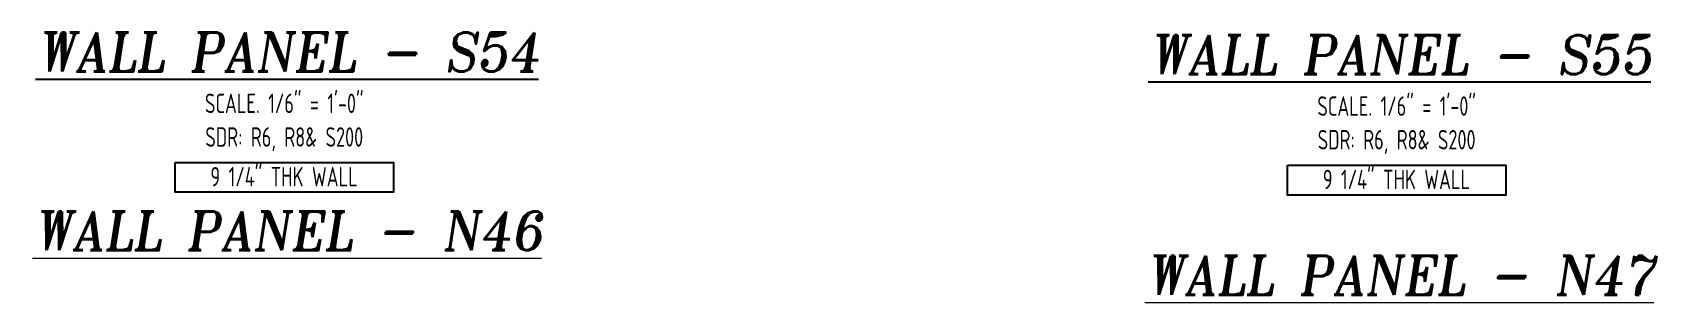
# Model space of a CAD drawing. Header units: inches. Extents: x -3675 to 38568, y -2433 to 4174.
# Drawn here: x 19463 to 20028, y 176 to 270 of the extents above; entities that cross this region are included whole.
import ezdxf
from ezdxf.enums import TextEntityAlignment as Align

# ---------------------------------------------------------------- set-up
doc = ezdxf.new("R2010")
doc.units = ezdxf.units.IN
doc.header["$MEASUREMENT"] = 0
doc.layers.get('0').update_dxf_attribs({"linetype": 'CONTINUOUS'})
doc.layers.add('0-35TEXT', color=3, linetype='CONTINUOUS')
doc.layers.add('0-50', color=10, linetype='CONTINUOUS')
doc.layers.add('COVER', color=6, linetype='CONTINUOUS', lineweight=0, plot=False)
doc.styles.add('AR', font='ARCHQUIK.shx', dxfattribs={"width": 0.8})
doc.styles.add('ROMANT', font='romant')

msp = doc.modelspace()

# ---------------------------------------------------------------- linework, layer by layer
at = {"layer": '0-50'}
for points in [[(19513.09429, 225.06164), (19588.98114, 225.06164), (19588.98114, 214.70528), (19513.09429, 214.70528)], [(19899.86352, 224.11322), (19975.75036, 224.11322), (19975.75036, 213.75686), (19899.86352, 213.75686)]]:
    msp.add_lwpolyline(points, close=True, dxfattribs=at)

# ---------------------------------------------------------------- texts
at = {"color": 7, "linetype": 'Continuous', "style": 'ROMANT', "oblique": 9, "width": 0.95}
for s, p in [('%%UWALL PANEL - S54', (19552.40959, 256.63355)), ('%%UWALL PANEL - S55', (19939.17881, 255.68512))]:
    msp.add_text(s, height=13.5, dxfattribs=at).set_placement(p, align=Align.CENTER)
at = {"layer": '0-35TEXT', "style": 'AR', "width": 0.8}
for s, p in [('SCALE. 1/6" = 1\'-0"', (19551.03772, 242.18666)), ('SCALE. 1/6" = 1\'-0"', (19937.80694, 241.23823)), ('SDR: R6, R8& S200', (19551.03772, 230.51846)), ('SDR: R6, R8& S200', (19937.80694, 229.57003)), ('9 1/4" THK WALL', (19550.9608, 216.73044)), ('9 1/4" THK WALL', (19937.73002, 215.78201))]:
    msp.add_text(s, height=6.7498312, dxfattribs=at).set_placement(p, align=Align.CENTER)
at = {"layer": 'COVER', "style": 'ROMANT', "oblique": 9, "width": 0.95}
for s, p in [('%%UWALL PANEL - N46', (19552.40959, 194.57218)), ('%%UWALL PANEL - N47', (19939.17881, 179.16751))]:
    msp.add_text(s, height=13.5, dxfattribs=at).set_placement(p, align=Align.CENTER)

doc.saveas('drawing.dxf')
